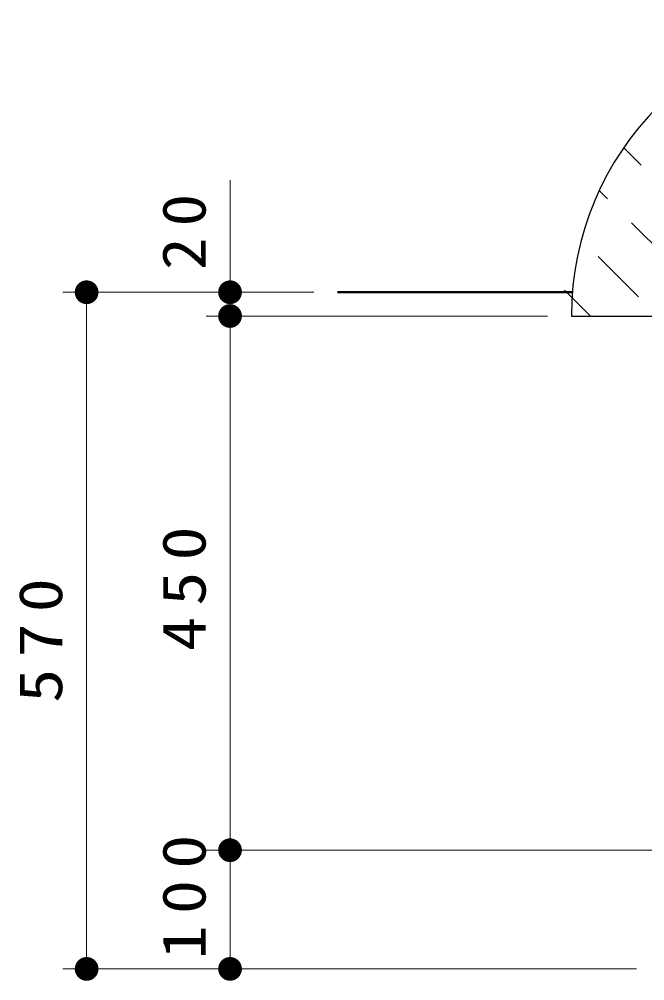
# Model space of a CAD drawing. Units: millimetres on the paper, with parts at other scales. Extents: x -805 to -334, y -297 to 267.
# Drawn here: x -516.25 to -489.9, y -220.3 to -179.8 of the extents above; entities that cross this region are included whole.
import ezdxf

# ---------------------------------------------------------------- set-up
doc = ezdxf.new("R2010")
doc.units = ezdxf.units.MM
doc.layers.add('1_20', color=7, linetype='Continuous', lineweight=13)
doc.styles.add('ＭＳ ゴシック', font='')
doc.styles.get('ＭＳ ゴシック').set_extended_font_data('MS Gothic')

# ---------------------------------------------------------------- blocks, each defined once
blk = doc.blocks.new('filled_dot')
at = {"color": 0, "linetype": 'Continuous', "lineweight": -2, "const_width": 1.25}
blk.add_lwpolyline([(-0.625, 0, 1), (0.625, 0, 1)], format="xyb", close=True, dxfattribs=at)

msp = doc.modelspace()

# ---------------------------------------------------------------- linework, layer by layer
at = {"layer": '1_20'}
for p, q in [((-490.053, -185.941), (-490.785, -185.208)), ((-507.371, -192.297), (-507.371, -186.576)), ((-491.467, -187.355), (-491.815, -187.007)), ((-488.752, -190.07), (-490.449, -188.373)), ((-490.166, -191.484), (-491.863, -189.787)), ((-503.836, -191.297), (-514.413, -191.297)), ((-513.413, -219.797), (-513.413, -191.297)), ((-503.836, -191.297), (-508.371, -191.297)), ((-492.182, -192.297), (-493.277, -191.202)), ((-493.989, -192.297), (-508.371, -192.297)), ((-507.371, -214.797), (-507.371, -192.297)), ((-490.239, -214.797), (-508.371, -214.797)), ((-487.739, -214.797), (-508.371, -214.797)), ((-507.371, -219.797), (-507.371, -214.797)), ((-490.239, -219.797), (-514.413, -219.797))]:
    msp.add_line(p, q, dxfattribs=at)
at = {"layer": '1_20', "lineweight": 50}
msp.add_line((-502.836, -191.297), (-492.949, -191.297), dxfattribs=at)
at = {"layer": '1_20', "lineweight": 25}
msp.add_line((-492.989, -192.297), (-481.557, -192.297), dxfattribs=at)
msp.add_arc((-480.489, -192.297), 12.5, 0, 180, dxfattribs=at)

# ---------------------------------------------------------------- block references
at = {"layer": '1_20', "xscale": 0.4, "yscale": 0.4}
for p, rotation in [((-513.413, -191.297), 270), ((-507.371, -191.297), 270), ((-507.371, -192.297), 90), ((-507.371, -192.297), 270), ((-507.371, -214.797), 270), ((-507.371, -214.797), 90), ((-513.413, -219.797), 90), ((-507.371, -219.797), 90)]:
    msp.add_blockref('filled_dot', p, dxfattribs=dict(at, rotation=rotation))

# ---------------------------------------------------------------- texts
at = {"layer": '1_20', "char_height": 1.833, "attachment_point": 8, "rotation": 90, "style": 'ＭＳ ゴシック'}
for s, insert in [('\\T1.34;\\W1.1;20', (-508.371, -188.524)), ('\\T1.33;\\W1.15;450', (-508.371, -203.547)), ('\\T1.33;\\W1.15;570', (-514.413, -205.728)), ('\\T1.33;\\W1.15;100', (-508.371, -216.533))]:
    msp.add_mtext(s, dxfattribs=dict(at, insert=insert))

doc.saveas('drawing.dxf')
